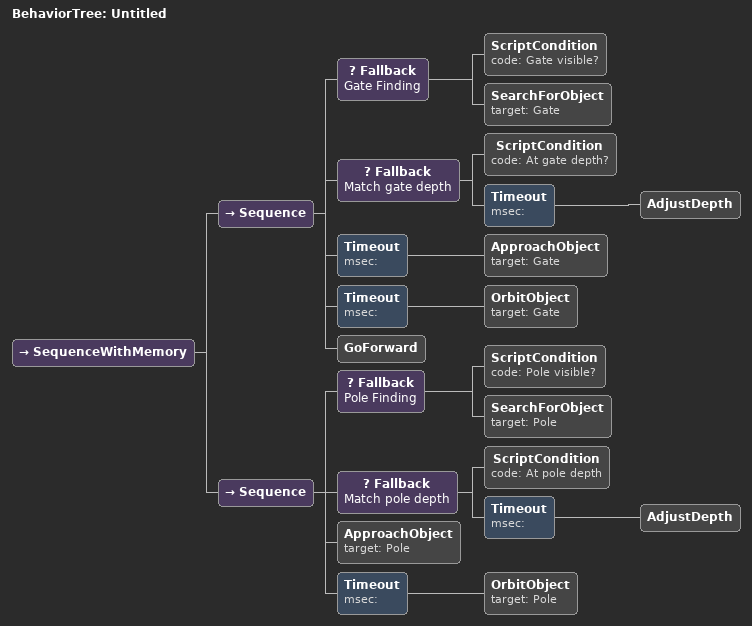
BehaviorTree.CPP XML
<?xml version="1.0" encoding="UTF-8"?>
<root BTCPP_format="4">
  <BehaviorTree ID="Untitled">
    <SequenceWithMemory>
      <Sequence>
        <Fallback name="Gate Finding">
          <ScriptCondition code="Gate visible?"/>
          <SearchForObject target="Gate"/>
        </Fallback>
        <Fallback name="Match gate depth">
          <ScriptCondition code="At gate depth?"/>
          <Timeout msec="">
            <AdjustDepth/>
          </Timeout>
        </Fallback>
        <Timeout msec="">
          <ApproachObject target="Gate"/>
        </Timeout>
        <Timeout msec="">
          <OrbitObject target="Gate"/>
        </Timeout>
        <GoForward/>
      </Sequence>
      <Sequence>
        <Fallback name="Pole Finding">
          <ScriptCondition code="Pole visible?"/>
          <SearchForObject target="Pole"/>
        </Fallback>
        <Fallback name="Match pole depth">
          <ScriptCondition code="At pole depth"/>
          <Timeout msec="">
            <AdjustDepth/>
          </Timeout>
        </Fallback>
        <ApproachObject target="Pole"/>
        <Timeout msec="">
          <OrbitObject target="Pole"/>
        </Timeout>
      </Sequence>
    </SequenceWithMemory>
  </BehaviorTree>

</root>
